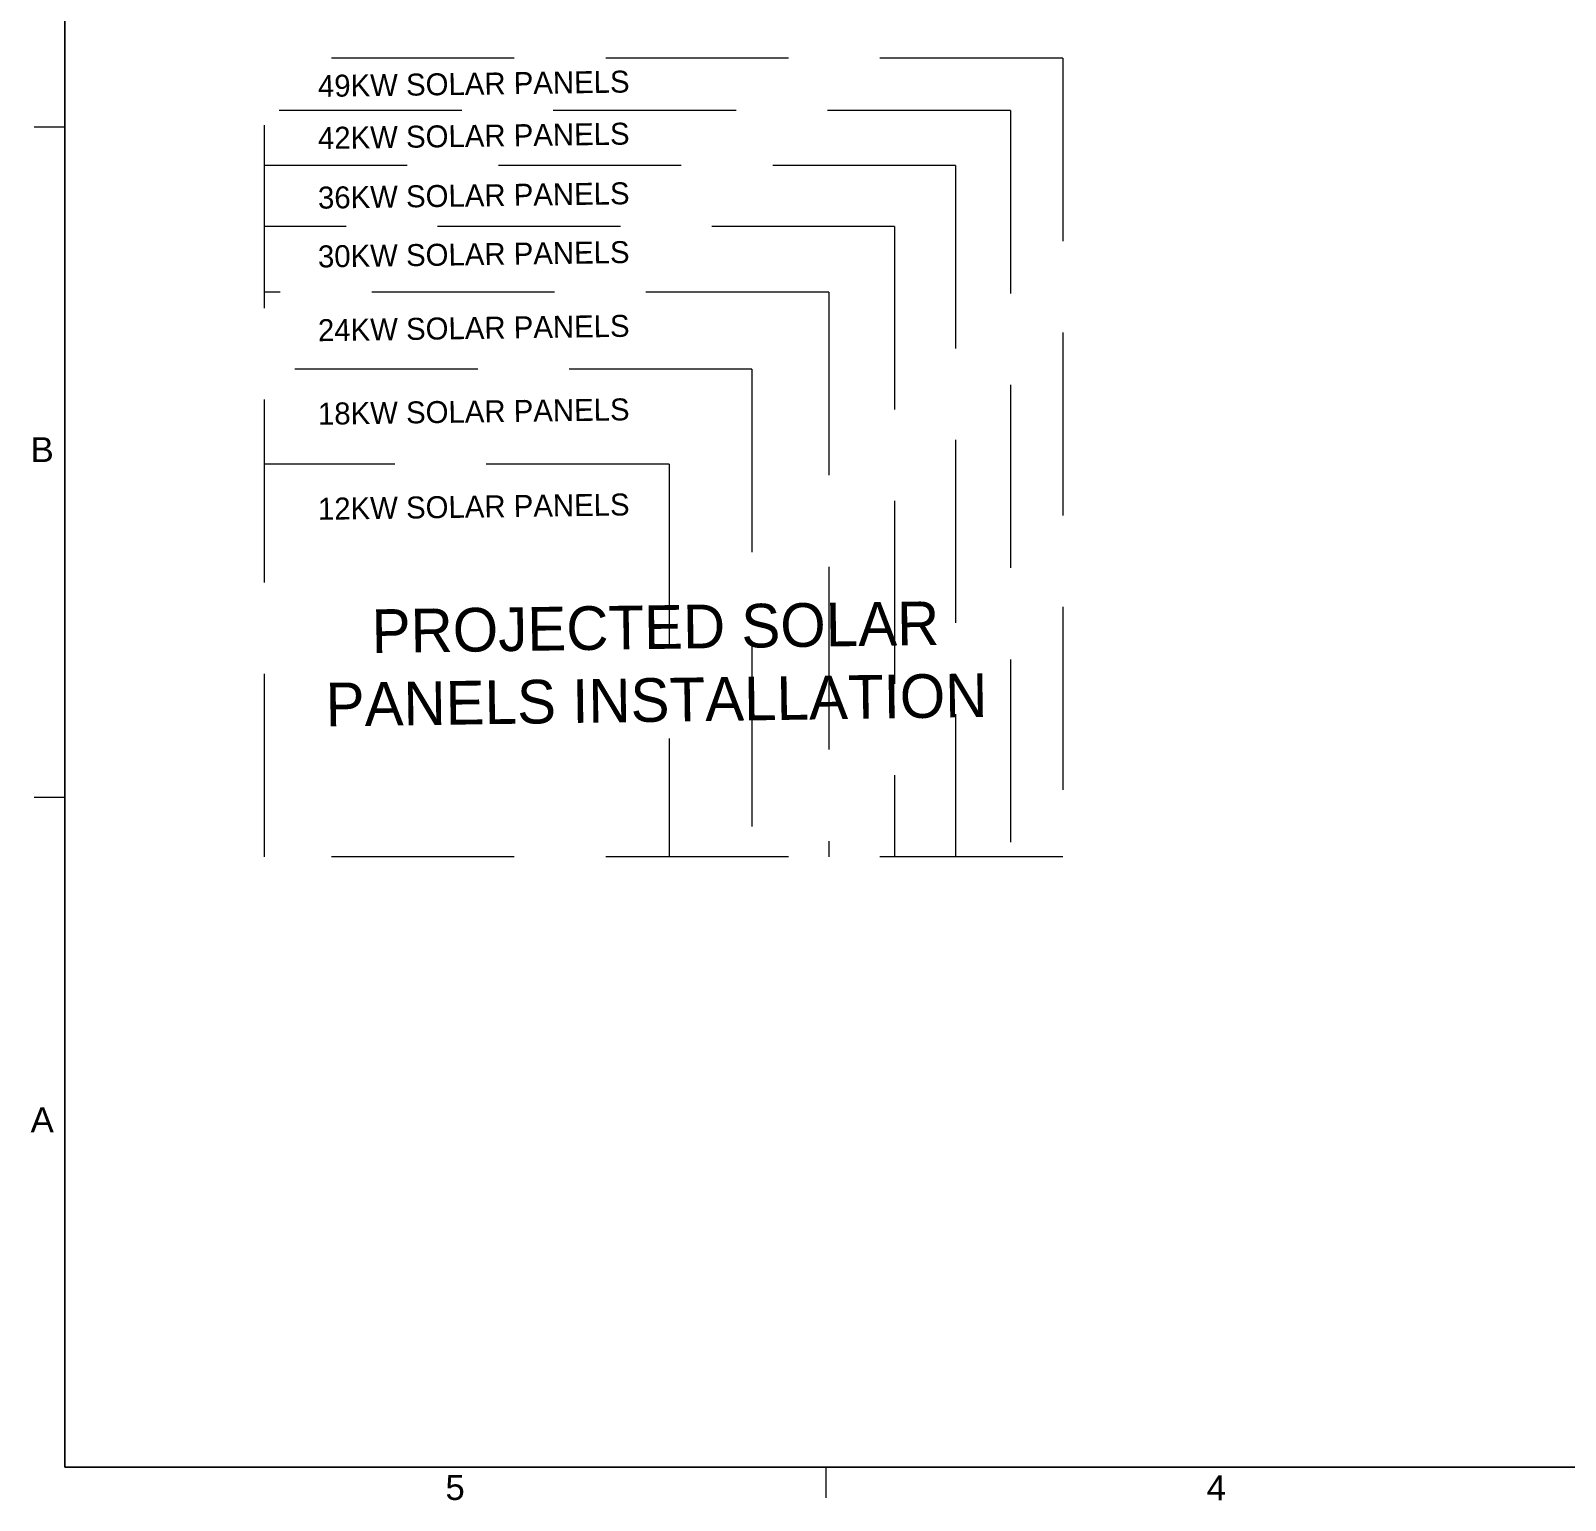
# Model space of a CAD drawing. Header units: inches. Extents: x 0.9 to 36.3, y 0.7 to 23.3.
# Drawn here: x 0.86 to 13.45, y 0.74 to 12.79 of the extents above; entities that cross this region are included whole.
import ezdxf

# ---------------------------------------------------------------- set-up
doc = ezdxf.new("R2010")
doc.units = ezdxf.units.IN
doc.linetypes.add('CENTER', pattern=[50.8, 31.75, -6.35, 6.35, -6.35])
doc.linetypes.add('DASHED2', pattern=[0.375, 0.25, -0.125])
doc.layers.add('PDF_Geometry', color=7, linetype='Continuous', lineweight=9, true_color=0x777777)
doc.layers.add('SOLAR PANEL', color=7, linetype='Continuous', lineweight=15, true_color=0x2c31a6)
doc.layers.add('PDF_Text', color=7, linetype='Continuous')
doc.styles.add('PDF GillSansMTCondensed', font='arial.ttf')
doc.styles.get("Standard").update_dxf_attribs({"font": 'arial.ttf'})

msp = doc.modelspace()

# ---------------------------------------------------------------- linework, layer by layer
at = {"layer": 'PDF_Geometry', "linetype": 'ByBlock'}
for points in [[(32.364, 1.008), (1.135, 1.008), (32.364, 1.008), (32.364, 22.993), (1.135, 22.993), (32.364, 22.993)], [(1.135, 1.008), (1.135, 22.992)]]:
    msp.add_lwpolyline(points, close=True, dxfattribs=at)
for points in [[(0.885, 12.001), (1.135, 12.001)], [(0.885, 6.505), (1.135, 6.505)], [(7.381, 0.758), (7.381, 1.008)]]:
    msp.add_lwpolyline(points, dxfattribs=at)
at = {"layer": 'SOLAR PANEL', "linetype": 'DASHED2', "ltscale": 6}
for p, q in [((9.323, 12.564), (2.773, 12.564)), ((2.773, 6.014), (2.773, 12.564)), ((9.323, 12.564), (9.323, 6.014)), ((8.893, 12.134), (2.773, 12.134)), ((8.893, 12.134), (8.893, 6.014)), ((8.443, 11.684), (2.773, 11.684)), ((8.443, 11.684), (8.443, 6.014)), ((7.943, 11.184), (2.773, 11.184)), ((7.943, 11.184), (7.943, 6.014)), ((7.403, 10.644), (2.773, 10.644)), ((7.403, 10.644), (7.403, 6.014)), ((6.773, 10.014), (2.773, 10.014)), ((6.773, 10.014), (6.773, 6.014)), ((6.093, 9.234), (2.773, 9.234)), ((6.093, 9.234), (6.093, 6.014)), ((9.323, 6.014), (2.773, 6.014))]:
    msp.add_line(p, q, dxfattribs=at)

# ---------------------------------------------------------------- texts
at = {"layer": 'PDF_Text', "linetype": 'ByBlock', "char_height": 0.204, "attachment_point": 4, "style": 'PDF GillSansMTCondensed'}
for s, insert in [('B', (0.855, 9.354)), ('A', (0.855, 3.858)), ('5', (4.258, 0.841)), ('4', (10.503, 0.84))]:
    msp.add_mtext(s, dxfattribs=dict(at, insert=insert))
at = {"layer": 'SOLAR PANEL', "linetype": 'CENTER', "ltscale": 0.01, "attachment_point": 1, "rotation": 0.826}
for s, width, gutter_width, insert, char_height in [('\\pxqc;{\\Fgdt|c0;49KW SOLAR PANELS}', 3.22426, 0.9, (2.877, 12.421), 0.1801), ('\\pxqc;{\\Fgdt|c0;42KW SOLAR PANELS}', 3.22426, 0.9, (2.877, 11.994), 0.1801), ('\\pxqc;{\\Fgdt|c0;36KW SOLAR PANELS}', 3.22426, 0.9, (2.877, 11.505), 0.1801), ('\\pxqc;{\\Fgdt|c0;30KW SOLAR PANELS}', 3.22426, 0.9, (2.877, 11.023), 0.1801), ('\\pxqc;{\\Fgdt|c0;24KW SOLAR PANELS}', 3.22426, 0.9, (2.877, 10.418), 0.1801), ('\\pxqc;{\\Fgdt|c0;18KW SOLAR PANELS}', 3.22426, 0.9, (2.877, 9.733), 0.1801), ('\\pxqc;{\\Fgdt|c0;12KW SOLAR PANELS}', 3.22426, 0.9, (2.877, 8.953), 0.1801), ('\\pxqc;{\\Fgdt|c0;PROJECTED SOLAR PANELS INSTALLATION}', 6.41096, 1.79, (2.773, 8.031), 0.35809)]:
    msp.add_mtext_dynamic_manual_height_columns(s, width=width, gutter_width=gutter_width, heights=[0], dxfattribs=dict(at, insert=insert, char_height=char_height))

doc.saveas('drawing.dxf')
